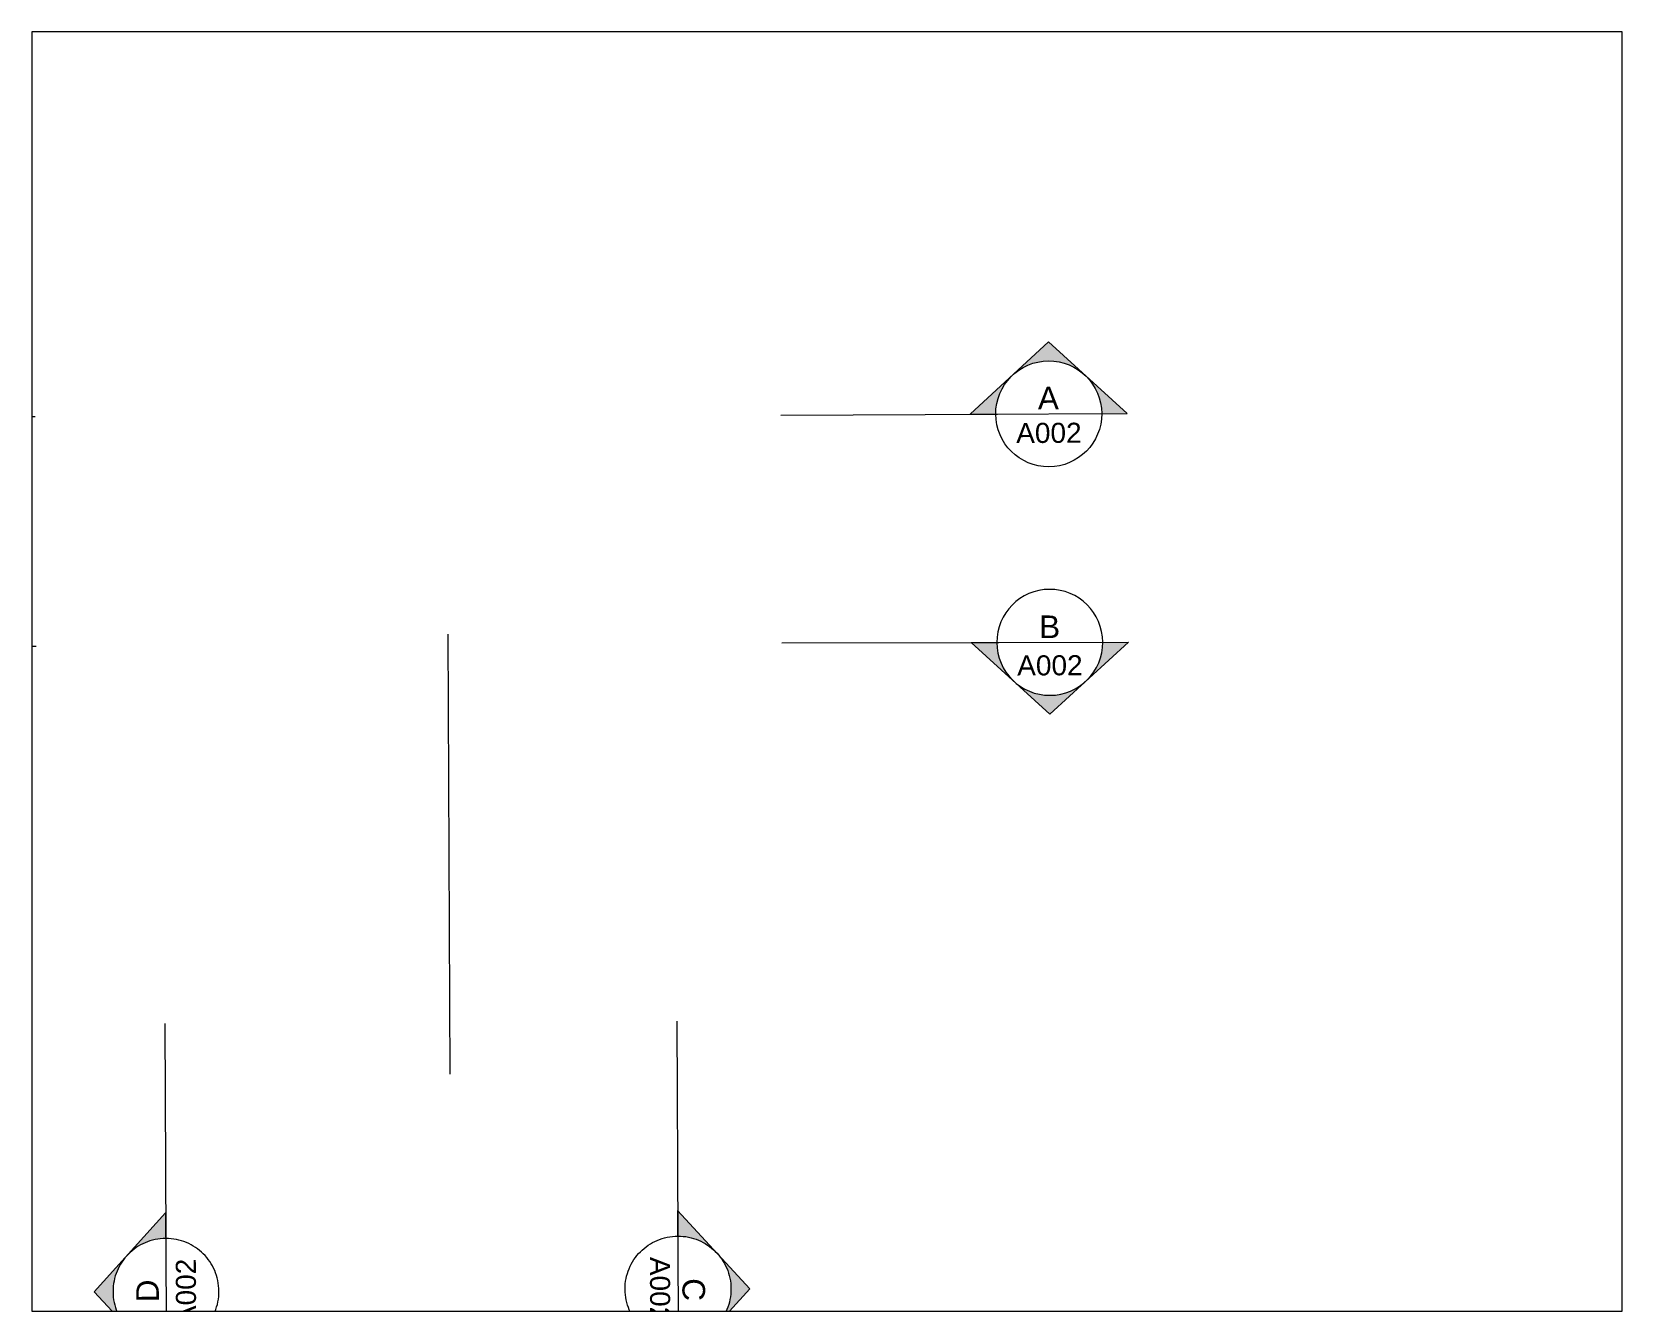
# Paper-space layout 'Layout1' of a CAD drawing. Header units: millimetres. Extents: x 26 to 328, y 20 to 263.
# The model-space entities are those that its viewports show. They can reach past a viewport. Long polylines and large blocks are cut down to what shows.
import ezdxf

# ---------------------------------------------------------------- set-up
doc = ezdxf.new("R2010")
doc.units = ezdxf.units.MM
doc.layers.get('0').update_dxf_attribs({"lineweight": 18})
doc.styles.get("Standard").update_dxf_attribs({"font": 'arial.ttf'})

# ---------------------------------------------------------------- blocks, each defined once
blk = doc.blocks.new('Sezioni')
h = blk.add_hatch(color=256)
h.dxf.hatch_style = 1
h.paths.add_polyline_path([(52520.8, 47455.1), (52264, 47220.9), (52417.6, 47220.9, -0.210523)])
h.paths.add_polyline_path([(52735.1, 47651.7), (52520.8, 47455.1, -0.388338), (52949.4, 47455.1)])
h.paths.add_polyline_path([(52949.4, 47455.1, -0.210523), (53052.6, 47220.9), (53206.2, 47220.9)])
blk.add_lwpolyline([(52264, 47220.9), (53206.2, 47220.9), (52735.1, 47651.7)], close=True)
blk.add_circle((52735.1, 47220.9), 317.5)

msp = doc.modelspace()

# ---------------------------------------------------------------- linework, layer by layer
for p, q in [((42934.5, 47365.5), (44234.5, 47365.5)), ((48702.7, 47353.7), (50002.7, 47353.7)), ((42934.5, 45993.7), (44234.5, 45990)), ((48702.7, 45989.1), (50002.7, 45985.4)), ((44994, 43725.2), (44994, 42425.2)), ((48062.7, 43725.2), (48062.7, 42425.2))]:
    msp.add_line(p, q)
msp.add_lwpolyline([(46702.7, 43414.1), (46702.7, 46051.1)])

# ---------------------------------------------------------------- block references
msp.add_blockref('Sezioni', (-2426.3, 132.8))
at = {"xscale": -1}
for p, rotation in [((-2291.1, 93355.9), 179.8362413498016), ((92214.9, 94854.2), 90)]:
    msp.add_blockref('Sezioni', p, dxfattribs=dict(at, rotation=rotation))
at = {"rotation": 270}
msp.add_blockref('Sezioni', (841.9, 94854.2), dxfattribs=at)

# ---------------------------------------------------------------- texts
for s, height, p in [('A', 135.5, (50243.9, 47380.2)), ('A002', 120.17, (50113.4, 47179.6)), ('A002', 120.17, (50113, 45786.6))]:
    msp.add_text(s, height=height).set_placement(p)
for s, height, rotation, p in [('B', 135.5, 359.83624, (50245.2, 46010.1)), ('A002', 120.17, 90, (45173.7, 41922.7)), ('A002', 120.17, 270, (47895.2, 42312.8)), ('D', 135.5, 90, (44951.2, 42054.3)), ('C', 135.5, 270, (48089.2, 42183.9))]:
    msp.add_text(s, height=height, rotation=rotation).set_placement(p)

psp = doc.layouts.get("Layout1")

# ---------------------------------------------------------------- viewports
at = {"layer": '0', "view_target_point": (36110.63, 11196.59), "view_twist_angle": 0.265261}
psp.add_viewport(center=(177.09, 141.27), size=(302.77, 243.5395), view_center_point=(12701.93, 34678.48), view_height=7666.9839, dxfattribs=at)

doc.saveas('drawing.dxf')
